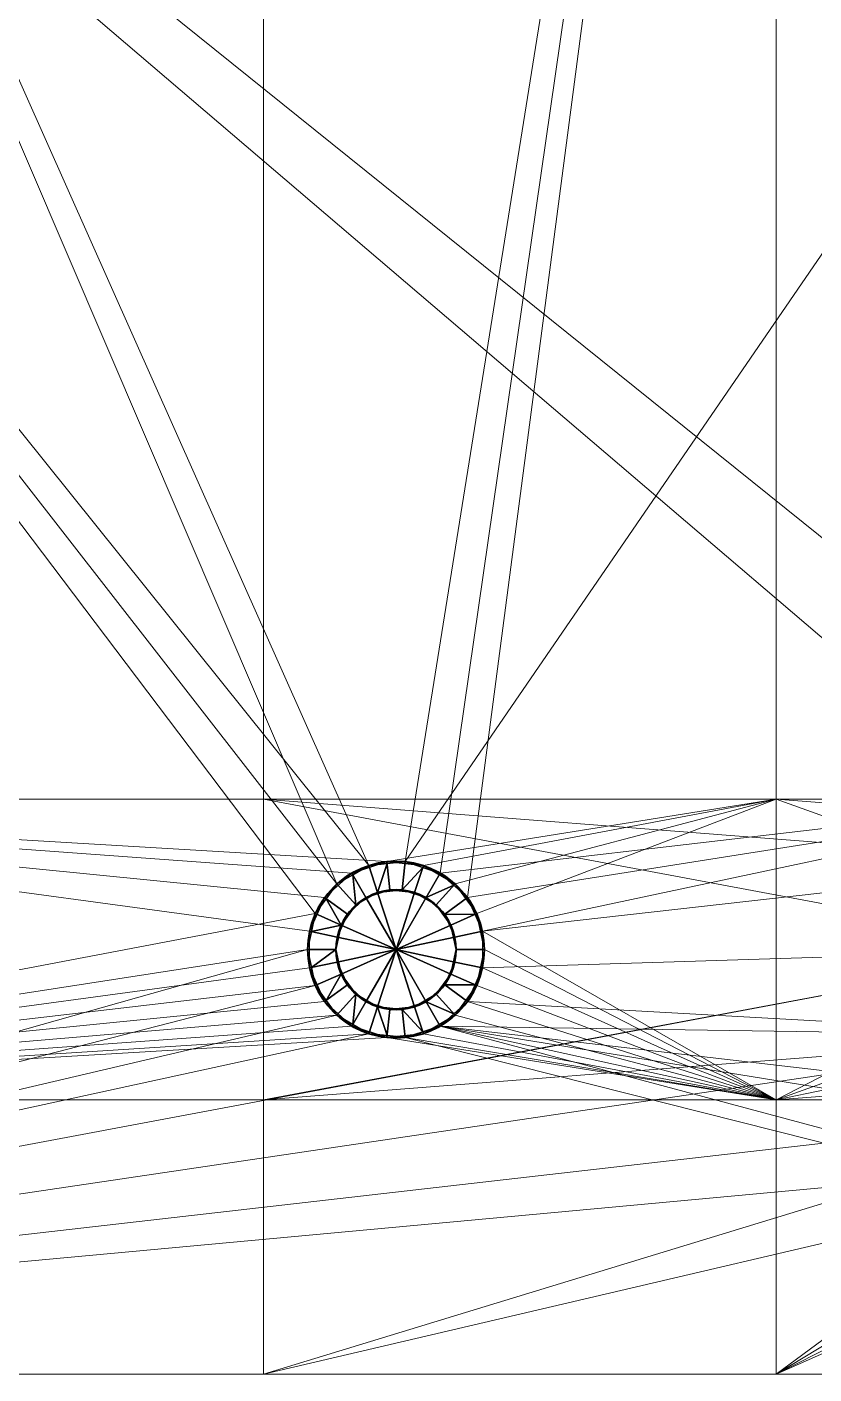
# Model space of a CAD drawing. Header units: millimetres. Extents: x -143 to 264, y -114 to 61.
# Drawn here: x 215.54 to 237.8, y -114.33 to -76.25 of the extents above; entities that cross this region are included whole.
import ezdxf

# ---------------------------------------------------------------- set-up
doc = ezdxf.new("R2010")
doc.units = ezdxf.units.MM
doc.layers.add('1', color=7, linetype='Continuous', true_color=0xffffff)

# ---------------------------------------------------------------- blocks, each defined once
blk = doc.blocks.new('UG_SURFACE_001')
at = {"layer": '1', "color": 60, "linetype": 'Continuous', "lineweight": 18}
for points in [[(97.000003, 79.999998), (126.227453, 14.377641), (125.32717, 13.857862)], [(125.32717, 13.857862), (124.716133, 13.016841), (97.000003, 7.75), (97.000003, 79.999998)], [(127.261326, 14.486304), (126.227453, 14.377641), (97.000003, 79.999998), (137.75, 79.999998)], [(137.75, 79.999998), (128.250003, 14.165063), (127.261326, 14.486304)], [(129.022539, 13.469463), (128.250003, 14.165063), (137.75, 79.999998)], [(137.75, 79.999998), (137.75, 7.75), (129.445374, 12.51978), (129.022539, 13.469463)], [(137.75, 79.999998), (150.145903, 17.706338), (147.98522, 16.458869)], [(137.75, 7.75), (137.75, 79.999998), (146.518722, 14.44042), (145.999998, 12)], [(152.62717, 17.967131), (150.145903, 17.706338), (137.75, 79.999998), (161.500007, 79.999998)], [(147.98522, 16.458869), (146.518722, 14.44042), (137.75, 79.999998)], [(82.000002, 69.499999, 12), (124.716133, 13.016841, 12), (125.32717, 13.857862, 12)], [(82.000002, 69.499999, 12), (82.000002, 0, 12), (124.499999, 12, 12), (124.716133, 13.016841, 12)], [(165.000007, 69.499999, 12), (82.000002, 69.499999, 12), (126.227453, 14.377641, 12), (127.261326, 14.486304, 12)], [(125.32717, 13.857862, 12), (126.227453, 14.377641, 12), (82.000002, 69.499999, 12)], [(165.000007, 69.499999, 12), (127.261326, 14.486304, 12), (128.250003, 14.165063, 12), (147.98522, 16.458869, 12)], [(147.98522, 16.458869, 12), (128.250003, 14.165063, 12), (129.022539, 13.469463, 12)], [(129.022539, 13.469463, 12), (129.445374, 12.51978, 12), (147.98522, 16.458869, 12)], [(146.518722, 14.44042, 12), (147.98522, 16.458869, 12), (129.445374, 12.51978, 12)], [(127.261326, 14.486304), (127.261326, 14.486304, 12), (126.227453, 14.377641, 12), (126.227453, 14.377641)], [(128.250003, 14.165063), (128.250003, 14.165063, 12), (127.261326, 14.486304, 12), (127.261326, 14.486304)], [(126.227453, 14.377641), (126.227453, 14.377641, 12), (125.32717, 13.857862, 12), (125.32717, 13.857862)], [(129.022539, 13.469463), (129.022539, 13.469463, 12), (128.250003, 14.165063, 12), (128.250003, 14.165063)], [(145.999998, 12, 12), (146.518722, 14.44042, 12), (129.445374, 12.51978, 12), (129.445374, 11.480221, 12)], [(125.32717, 13.857862), (125.32717, 13.857862, 12), (124.716133, 13.016841, 12), (124.716133, 13.016841)], [(129.445374, 12.51978), (129.445374, 12.51978, 12), (129.022539, 13.469463, 12), (129.022539, 13.469463)], [(124.716133, 13.016841), (124.499999, 12), (97.000003, 7.75)], [(124.716133, 13.016841), (124.716133, 13.016841, 12), (124.499999, 12, 12), (124.499999, 12)], [(129.445374, 11.480221), (129.445374, 11.480221, 12), (129.445374, 12.51978, 12), (129.445374, 12.51978)], [(137.75, 7.75), (129.445374, 11.480221), (129.445374, 12.51978)], [(124.716133, 10.983159, 12), (124.499999, 12, 12), (82.000002, 0, 12)], [(97.000003, 7.75), (124.499999, 12), (124.716133, 10.983159)], [(124.499999, 12), (124.499999, 12, 12), (124.716133, 10.983159, 12), (124.716133, 10.983159)], [(146.518722, 9.55958, 12), (145.999998, 12, 12), (129.445374, 11.480221, 12), (129.022539, 10.530537, 12)], [(145.999998, 12), (146.518722, 9.55958), (137.75, 7.75)], [(129.022539, 10.530537), (129.022539, 10.530537, 12), (129.445374, 11.480221, 12), (129.445374, 11.480221)], [(129.022539, 10.530537), (129.445374, 11.480221), (137.75, 7.75)], [(82.000002, 0, 12), (125.32717, 10.142138, 12), (124.716133, 10.983159, 12)], [(124.716133, 10.983159), (125.32717, 10.142138), (97.000003, 7.75)], [(124.716133, 10.983159), (124.716133, 10.983159, 12), (125.32717, 10.142138, 12), (125.32717, 10.142138)], [(129.022539, 10.530537, 12), (128.250003, 9.834937, 12), (146.518722, 9.55958, 12)], [(128.250003, 9.834937), (128.250003, 9.834937, 12), (129.022539, 10.530537, 12), (129.022539, 10.530537)], [(137.75, 7.75), (128.250003, 9.834937), (129.022539, 10.530537)], [(126.227453, 9.622359, 12), (125.32717, 10.142138, 12), (82.000002, 0, 12)], [(97.000003, 7.75), (125.32717, 10.142138), (126.227453, 9.622359)], [(125.32717, 10.142138), (125.32717, 10.142138, 12), (126.227453, 9.622359, 12), (126.227453, 9.622359)], [(82.000002, 0, 12), (165.000007, 0, 12), (127.261326, 9.513696, 12), (126.227453, 9.622359, 12)], [(126.227453, 9.622359), (127.261326, 9.513696), (137.75, 7.75), (97.000003, 7.75)], [(126.227453, 9.622359), (126.227453, 9.622359, 12), (127.261326, 9.513696, 12), (127.261326, 9.513696)], [(165.000007, 0, 12), (128.250003, 9.834937, 12), (127.261326, 9.513696, 12)], [(127.261326, 9.513696), (127.261326, 9.513696, 12), (128.250003, 9.834937, 12), (128.250003, 9.834937)], [(127.261326, 9.513696), (128.250003, 9.834937), (137.75, 7.75)], [(128.250003, 9.834937, 12), (150.145903, 6.293661, 12), (147.98522, 7.541131, 12)], [(150.145903, 6.293661, 12), (128.250003, 9.834937, 12), (165.000007, 0, 12)], [(147.98522, 7.541131, 12), (146.518722, 9.55958, 12), (128.250003, 9.834937, 12)], [(146.518722, 9.55958), (147.833467, 7.75), (137.75, 7.75)], [(97.000003, 7.75), (137.75, 7.75), (137.75, 0), (97.000003, 0)], [(137.75, 0), (137.75, 7.75), (147.833467, 7.75), (147.98522, 7.541131)], [(147.98522, 7.541131), (150.145903, 6.293661), (137.75, 0)], [(161.500007, 0), (137.75, 0), (150.145903, 6.293661), (152.62717, 6.032869)], [(97.000003, 0), (137.75, 0), (165.000007, 0, 12), (82.000002, 0, 12)], [(165.000007, 0, 12), (137.75, 0), (161.500007, 0)]]:
    blk.add_3dface(points, dxfattribs=at)
blk = doc.blocks.new('stoika_4_BODY')
at = {"layer": '1', "color": 60, "linetype": 'Continuous', "lineweight": 18}
for p, q in [((0, 0), (165, 0)), ((165, 0, 12), (82, 0, 12))]:
    blk.add_line(p, q, dxfattribs=at)
at = {"layer": '1', "color": 60, "linetype": 'Continuous', "lineweight": 18, "extrusion": (0, 0, -1)}
for centre in [(-127, 12), (-127, 12, -12)]:
    blk.add_circle(centre, 2.5, dxfattribs=at)
at = {"layer": '1', "color": 60, "linetype": 'Continuous', "lineweight": 18}
blk.add_blockref('UG_SURFACE_001', (0, 0), dxfattribs=at)
blk = doc.blocks.new('UG_SURFACE_005')
at = {"layer": '1', "color": 252, "linetype": 'Continuous', "lineweight": 18}
for points in [[(123.25, 159.999996), (68.000004, 159.999996), (82.000002, 159.999996, 13)], [(68.000004, 159.999996), (123.25, 159.999996), (123.25, 152.250007), (68.000004, 152.250007)], [(82.000002, 159.999996, 13), (165.000007, 159.999996, 13), (161.500007, 159.999996), (123.25, 159.999996)], [(82.000002, 159.999996, 13), (147.98522, 152.458876, 13), (150.145903, 153.706342, 13)], [(82.000002, 159.999996, 13), (146.518722, 150.440425, 13), (147.98522, 152.458876, 13)], [(82.000002, 159.999996, 13), (82.000002, 90.499997, 13), (146.518722, 145.559579, 13), (145.999998, 148.000002, 13)], [(145.999998, 148.000002, 13), (146.518722, 150.440425, 13), (82.000002, 159.999996, 13)], [(150.145903, 153.706342, 13), (152.62717, 153.967127, 13), (165.000007, 159.999996, 13), (82.000002, 159.999996, 13)], [(123.25, 159.999996), (150.145903, 153.706342), (147.98522, 152.458876)], [(123.25, 159.999996), (161.500007, 159.999996), (152.62717, 153.967127), (150.145903, 153.706342)], [(147.98522, 152.458876), (147.833467, 152.250007), (123.25, 152.250007), (123.25, 159.999996)], [(68.000004, 152.250007), (123.25, 152.250007), (123.25, 143.749997), (68.000004, 143.749997)], [(123.25, 152.250007), (146.518722, 150.440425), (145.999998, 148.000002)], [(123.25, 152.250007), (147.833467, 152.250007), (146.518722, 150.440425)], [(145.999998, 148.000002), (146.518722, 145.559579), (123.25, 143.749997), (123.25, 152.250007)], [(147.98522, 143.541127, 13), (146.518722, 145.559579, 13), (82.000002, 90.499997, 13)], [(146.518722, 145.559579), (147.833467, 143.749997), (123.25, 143.749997)], [(68.000004, 143.749997), (123.25, 143.749997), (123.25, 79.999998), (68.000004, 79.999998)], [(123.25, 79.999998), (123.25, 143.749997), (147.833467, 143.749997), (147.98522, 143.541127)], [(150.145903, 142.293662, 13), (147.98522, 143.541127, 13), (82.000002, 90.499997, 13), (165.000007, 90.499997, 13)], [(147.98522, 143.541127), (150.145903, 142.293662), (123.25, 79.999998)], [(150.145903, 142.293662), (152.62717, 142.032862), (161.500007, 79.999998), (123.25, 79.999998)]]:
    blk.add_3dface(points, dxfattribs=at)
blk = doc.blocks.new('stoika_5_MODEL')
at = {"layer": '1', "color": 252, "linetype": 'Continuous', "lineweight": 18}
for p, q in [((165, 160), (0, 160)), ((82, 160, 13), (165, 160, 13))]:
    blk.add_line(p, q, dxfattribs=at)
blk.add_blockref('UG_SURFACE_005', (0, 0), dxfattribs=at)
blk = doc.blocks.new('UG_SURFACE_007')
at = {"layer": '1', "color": 60, "linetype": 'Continuous', "lineweight": 18}
for points in [[(0, 159.999996), (27.249999, 159.999996), (13.627171, 153.967127), (11.145898, 153.706342)], [(27.249999, 159.999996), (0, 159.999996), (3.5, 159.999996, 9.5), (27.249999, 159.999996, 9.5)], [(11.145898, 153.706342, 9.5), (13.627171, 153.967127, 9.5), (27.249999, 159.999996, 9.5), (3.5, 159.999996, 9.5)], [(27.249999, 159.999996, 9.5), (13.627171, 153.967127, 9.5), (16.000001, 153.196156, 9.5)], [(16.000001, 153.196156), (13.627171, 153.967127), (27.249999, 159.999996)], [(16.000001, 153.196156, 9.5), (17.050808, 152.250007, 9.5), (27.249999, 152.250007, 9.5), (27.249999, 159.999996, 9.5)], [(27.249999, 159.999996), (27.249999, 152.250007), (17.050808, 152.250007), (16.000001, 153.196156)], [(68.000004, 159.999996, 9.5), (27.249999, 159.999996, 9.5), (27.249999, 152.250007, 9.5), (68.000004, 152.250007, 9.5)], [(27.249999, 159.999996), (68.000004, 159.999996), (68.000004, 152.250007), (27.249999, 152.250007)], [(68.000004, 159.999996), (27.249999, 159.999996), (27.249999, 159.999996, 9.5), (68.000004, 159.999996, 9.5)], [(27.249999, 152.250007, 9.5), (17.050808, 152.250007, 9.5), (17.854102, 151.526704, 9.5)], [(17.854102, 151.526704), (17.050808, 152.250007), (27.249999, 152.250007)], [(17.854102, 151.526704, 9.5), (18.868886, 149.247468, 9.5), (27.249999, 152.250007, 9.5)], [(27.249999, 152.250007), (18.868886, 149.247468), (17.854102, 151.526704)], [(27.249999, 143.749997, 9.5), (27.249999, 152.250007, 9.5), (18.868886, 149.247468, 9.5), (18.868886, 146.752536, 9.5)], [(27.249999, 152.250007), (27.249999, 143.749997), (18.868886, 146.752536), (18.868886, 149.247468)], [(27.249999, 152.250007, 9.5), (35.716135, 149.016842, 9.5), (36.327172, 149.857864, 9.5)], [(27.249999, 152.250007, 9.5), (35.500001, 148.000002, 9.5), (35.716135, 149.016842, 9.5)], [(27.249999, 152.250007, 9.5), (37.227459, 150.377646, 9.5), (38.26132, 150.486305, 9.5)], [(35.716135, 146.983162, 9.5), (35.500001, 148.000002, 9.5), (27.249999, 152.250007, 9.5), (27.249999, 143.749997, 9.5)], [(38.26132, 150.486305, 9.5), (68.000004, 152.250007, 9.5), (27.249999, 152.250007, 9.5)], [(36.327172, 149.857864, 9.5), (37.227459, 150.377646, 9.5), (27.249999, 152.250007, 9.5)], [(27.249999, 152.250007), (68.000004, 152.250007), (38.26132, 150.486305)], [(27.249999, 143.749997), (27.249999, 152.250007), (35.500001, 148.000002), (35.716135, 146.983162)], [(27.249999, 152.250007), (37.227459, 150.377646), (36.327172, 149.857864)], [(36.327172, 149.857864), (35.716135, 149.016842), (27.249999, 152.250007)], [(38.26132, 150.486305), (37.227459, 150.377646), (27.249999, 152.250007)], [(35.716135, 149.016842), (35.500001, 148.000002), (27.249999, 152.250007)], [(38.26132, 150.486305, 9.5), (39.250001, 150.165066, 9.5), (68.000004, 152.250007, 9.5)], [(68.000004, 152.250007), (39.250001, 150.165066), (38.26132, 150.486305)], [(68.000004, 152.250007, 9.5), (39.250001, 150.165066, 9.5), (40.022541, 149.469465, 9.5)], [(40.022541, 149.469465), (39.250001, 150.165066), (68.000004, 152.250007)], [(40.022541, 149.469465, 9.5), (40.445369, 148.519784, 9.5), (68.000004, 152.250007, 9.5)], [(68.000004, 152.250007), (40.445369, 148.519784), (40.022541, 149.469465)], [(68.000004, 143.749997, 9.5), (68.000004, 152.250007, 9.5), (40.445369, 148.519784, 9.5), (40.445369, 147.48022, 9.5)], [(68.000004, 152.250007), (68.000004, 143.749997), (40.445369, 147.48022), (40.445369, 148.519784)], [(38.26132, 150.486305), (38.26132, 150.486305, 9.5), (37.227459, 150.377646, 9.5), (37.227459, 150.377646)], [(39.250001, 150.165066), (39.250001, 150.165066, 9.5), (38.26132, 150.486305, 9.5), (38.26132, 150.486305)], [(37.227459, 150.377646), (37.227459, 150.377646, 9.5), (36.327172, 149.857864, 9.5), (36.327172, 149.857864)], [(40.022541, 149.469465), (40.022541, 149.469465, 9.5), (39.250001, 150.165066, 9.5), (39.250001, 150.165066)], [(36.327172, 149.857864), (36.327172, 149.857864, 9.5), (35.716135, 149.016842, 9.5), (35.716135, 149.016842)], [(40.445369, 148.519784), (40.445369, 148.519784, 9.5), (40.022541, 149.469465, 9.5), (40.022541, 149.469465)], [(35.716135, 149.016842), (35.716135, 149.016842, 9.5), (35.500001, 148.000002, 9.5), (35.500001, 148.000002)], [(40.445369, 147.48022), (40.445369, 147.48022, 9.5), (40.445369, 148.519784, 9.5), (40.445369, 148.519784)], [(35.500001, 148.000002), (35.500001, 148.000002, 9.5), (35.716135, 146.983162, 9.5), (35.716135, 146.983162)], [(68.000004, 143.749997, 9.5), (40.445369, 147.48022, 9.5), (40.022541, 146.530539, 9.5)], [(40.022541, 146.530539), (40.445369, 147.48022), (68.000004, 143.749997)], [(40.022541, 146.530539), (40.022541, 146.530539, 9.5), (40.445369, 147.48022, 9.5), (40.445369, 147.48022)], [(27.249999, 143.749997, 9.5), (18.868886, 146.752536, 9.5), (17.854102, 144.473284, 9.5)], [(17.854102, 144.473284), (18.868886, 146.752536), (27.249999, 143.749997)], [(36.327172, 146.14214, 9.5), (35.716135, 146.983162, 9.5), (27.249999, 143.749997, 9.5)], [(27.249999, 143.749997), (35.716135, 146.983162), (36.327172, 146.14214)], [(35.716135, 146.983162), (35.716135, 146.983162, 9.5), (36.327172, 146.14214, 9.5), (36.327172, 146.14214)], [(40.022541, 146.530539, 9.5), (39.250001, 145.834938, 9.5), (68.000004, 143.749997, 9.5)], [(68.000004, 143.749997), (39.250001, 145.834938), (40.022541, 146.530539)], [(39.250001, 145.834938), (39.250001, 145.834938, 9.5), (40.022541, 146.530539, 9.5), (40.022541, 146.530539)], [(27.249999, 143.749997, 9.5), (37.227459, 145.622358, 9.5), (36.327172, 146.14214, 9.5)], [(36.327172, 146.14214), (37.227459, 145.622358), (27.249999, 143.749997)], [(36.327172, 146.14214), (36.327172, 146.14214, 9.5), (37.227459, 145.622358, 9.5), (37.227459, 145.622358)], [(38.26132, 145.513698, 9.5), (37.227459, 145.622358, 9.5), (27.249999, 143.749997, 9.5)], [(27.249999, 143.749997), (37.227459, 145.622358), (38.26132, 145.513698)], [(27.249999, 143.749997, 9.5), (68.000004, 143.749997, 9.5), (38.26132, 145.513698, 9.5)], [(38.26132, 145.513698), (68.000004, 143.749997), (27.249999, 143.749997)], [(37.227459, 145.622358), (37.227459, 145.622358, 9.5), (38.26132, 145.513698, 9.5), (38.26132, 145.513698)], [(68.000004, 143.749997, 9.5), (39.250001, 145.834938, 9.5), (38.26132, 145.513698, 9.5)], [(38.26132, 145.513698), (39.250001, 145.834938), (68.000004, 143.749997)], [(38.26132, 145.513698), (38.26132, 145.513698, 9.5), (39.250001, 145.834938, 9.5), (39.250001, 145.834938)], [(17.854102, 144.473284, 9.5), (17.050808, 143.749997, 9.5), (27.249999, 143.749997, 9.5)], [(27.249999, 143.749997), (17.050808, 143.749997), (17.854102, 144.473284)], [(27.249999, 79.999998, 9.5), (27.249999, 143.749997, 9.5), (17.050808, 143.749997, 9.5), (16.000001, 142.803848, 9.5)], [(16.000001, 142.803848), (17.050808, 143.749997), (27.249999, 143.749997), (27.249999, 79.999998)], [(68.000004, 143.749997, 9.5), (27.249999, 143.749997, 9.5), (27.249999, 79.999998, 9.5), (68.000004, 79.999998, 9.5)], [(27.249999, 143.749997), (68.000004, 143.749997), (68.000004, 79.999998), (27.249999, 79.999998)], [(27.249999, 79.999998, 9.5), (16.000001, 142.803848, 9.5), (13.627171, 142.032862, 9.5)], [(13.627171, 142.032862), (16.000001, 142.803848), (27.249999, 79.999998)], [(27.249999, 79.999998), (0, 79.999998), (11.145898, 142.293662), (13.627171, 142.032862)], [(13.627171, 142.032862, 9.5), (11.145898, 142.293662, 9.5), (3.5, 79.999998, 9.5), (27.249999, 79.999998, 9.5)]]:
    blk.add_3dface(points, dxfattribs=at)
blk = doc.blocks.new('plohadka_pod_stoiku_4')
at = {"layer": '1', "color": 60, "linetype": 'Continuous', "lineweight": 18}
for p, q in [((0, 160, 9.5), (165, 160, 9.5)), ((165, 160), (0, 160))]:
    blk.add_line(p, q, dxfattribs=at)
at = {"layer": '1', "color": 60, "linetype": 'Continuous', "lineweight": 18, "extrusion": (0, 0, -1)}
for centre in [(-38, 148, -9.5), (-38, 148)]:
    blk.add_circle(centre, 2.5, dxfattribs=at)
at = {"layer": '1', "color": 60, "linetype": 'Continuous', "lineweight": 18}
blk.add_blockref('UG_SURFACE_007', (0, 0), dxfattribs=at)
blk = doc.blocks.new('UG_SURFACE_008')
at = {"layer": '1', "color": 60, "linetype": 'Continuous', "lineweight": 18}
for points in [[(123.25, 159.999996, 14.5), (68.000004, 159.999996, 14.5), (68.000004, 152.250007, 14.5), (123.25, 152.250007, 14.5)], [(68.000004, 159.999996), (123.25, 159.999996), (123.25, 152.250007), (68.000004, 152.250007)], [(123.25, 159.999996), (68.000004, 159.999996), (68.000004, 159.999996, 14.5), (123.25, 159.999996, 14.5)], [(123.25, 159.999996, 14.5), (123.25, 152.250007, 14.5), (147.833467, 152.250007, 14.5), (147.98522, 152.458876, 14.5)], [(147.98522, 152.458876, 14.5), (150.145903, 153.706342, 14.5), (123.25, 159.999996, 14.5)], [(150.145903, 153.706342, 14.5), (152.62717, 153.967127, 14.5), (165.000007, 159.999996, 14.5), (123.25, 159.999996, 14.5)], [(123.25, 159.999996), (150.145903, 153.706342), (147.98522, 152.458876)], [(123.25, 159.999996), (161.500007, 159.999996), (152.62717, 153.967127), (150.145903, 153.706342)], [(147.98522, 152.458876), (147.833467, 152.250007), (123.25, 152.250007), (123.25, 159.999996)], [(161.500007, 159.999996), (123.25, 159.999996), (123.25, 159.999996, 14.5), (165.000007, 159.999996, 14.5)], [(123.25, 152.250007, 14.5), (68.000004, 152.250007, 14.5), (68.000004, 143.749997, 14.5), (123.25, 143.749997, 14.5)], [(68.000004, 152.250007), (123.25, 152.250007), (123.25, 143.749997), (68.000004, 143.749997)], [(145.999998, 148.000002, 14.5), (146.518722, 150.440425, 14.5), (123.25, 152.250007, 14.5), (123.25, 143.749997, 14.5)], [(146.518722, 150.440425, 14.5), (147.833467, 152.250007, 14.5), (123.25, 152.250007, 14.5)], [(123.25, 152.250007), (146.518722, 150.440425), (145.999998, 148.000002)], [(123.25, 152.250007), (147.833467, 152.250007), (146.518722, 150.440425)], [(145.999998, 148.000002), (146.518722, 145.559579), (123.25, 143.749997), (123.25, 152.250007)], [(123.25, 143.749997, 14.5), (146.518722, 145.559579, 14.5), (145.999998, 148.000002, 14.5)], [(123.25, 143.749997, 14.5), (147.833467, 143.749997, 14.5), (146.518722, 145.559579, 14.5)], [(146.518722, 145.559579), (147.833467, 143.749997), (123.25, 143.749997)], [(123.25, 143.749997, 14.5), (68.000004, 143.749997, 14.5), (68.000004, 79.999998, 14.5), (123.25, 79.999998, 14.5)], [(68.000004, 143.749997), (123.25, 143.749997), (123.25, 79.999998), (68.000004, 79.999998)], [(147.98522, 143.541127, 14.5), (147.833467, 143.749997, 14.5), (123.25, 143.749997, 14.5), (123.25, 79.999998, 14.5)], [(123.25, 79.999998), (123.25, 143.749997), (147.833467, 143.749997), (147.98522, 143.541127)], [(150.145903, 142.293662, 14.5), (147.98522, 143.541127, 14.5), (123.25, 79.999998, 14.5)], [(123.25, 79.999998), (147.98522, 143.541127), (150.145903, 142.293662)], [(123.25, 79.999998, 14.5), (165.000007, 79.999998, 14.5), (152.62717, 142.032862, 14.5), (150.145903, 142.293662, 14.5)], [(150.145903, 142.293662), (152.62717, 142.032862), (161.500007, 79.999998), (123.25, 79.999998)]]:
    blk.add_3dface(points, dxfattribs=at)
blk = doc.blocks.new('plohadka_pod_stoiku_5')
at = {"layer": '1', "color": 60, "linetype": 'Continuous', "lineweight": 18}
for p, q in [((0, 160, 14.5), (165, 160, 14.5)), ((165, 160), (0, 160))]:
    blk.add_line(p, q, dxfattribs=at)
blk.add_blockref('UG_SURFACE_008', (0, 0), dxfattribs=at)
blk = doc.blocks.new('UG_SURFACE_029')
at = {"layer": '1', "color": 30, "linetype": 'Continuous', "lineweight": 25}
for points in [[(-0.261321, 2.486305, 0.8), (-1.25, 2.165064, 0.8), (-0.772542, 2.377641, 24.2)], [(-1.25, 2.165064, 0.8), (-0.261321, 2.486305, 0.8), (-0.177698, 1.690687), (-0.85, 1.472243)], [(-1.25, 2.165064, 0.8), (-1.222685, 2.117752, 24.2), (-0.772542, 2.377641, 24.2)], [(-1.137522, 1.263346, 25), (-0.525329, 1.616796, 25), (-0.772542, 2.377641, 24.2), (-1.222685, 2.117752, 24.2)], [(-0.772542, 2.377641, 24.2), (-0.255611, 2.431973, 24.2), (-0.261321, 2.486305, 0.8)], [(-0.255611, 2.431973, 24.2), (-0.772542, 2.377641, 24.2), (-0.525329, 1.616796, 25)], [(-0.525329, 1.616796, 25), (0.177698, 1.690687, 25), (0.261321, 2.486305, 24.2), (-0.255611, 2.431973, 24.2)], [(0.772542, 2.377641, 0.8), (-0.261321, 2.486305, 0.8), (0.261321, 2.486305, 24.2)], [(-0.261321, 2.486305, 0.8), (-0.255611, 2.431973, 24.2), (0.261321, 2.486305, 24.2)], [(-0.261321, 2.486305, 0.8), (0.772542, 2.377641, 0.8), (0.525329, 1.616796), (-0.177698, 1.690687)], [(0.755661, 2.325684, 24.2), (0.261321, 2.486305, 24.2), (0.177698, 1.690687, 25)], [(0.177698, 1.690687, 25), (0.85, 1.472243, 25), (1.25, 2.165064, 24.2), (0.755661, 2.325684, 24.2)], [(0.261321, 2.486305, 24.2), (0.755661, 2.325684, 24.2), (0.772542, 2.377641, 0.8)], [(0.772542, 2.377641, 0.8), (1.672826, 1.857862, 0.8), (1.137522, 1.263346), (0.525329, 1.616796)], [(0.772542, 2.377641, 0.8), (0.755661, 2.325684, 24.2), (1.25, 2.165064, 24.2)], [(1.672826, 1.857862, 0.8), (0.772542, 2.377641, 0.8), (1.25, 2.165064, 24.2)], [(-1.25, 2.165064, 0.8), (-2.022543, 1.469463, 0.8), (-1.672826, 1.857862, 24.2)], [(-2.022543, 1.469463, 0.8), (-1.25, 2.165064, 0.8), (-0.85, 1.472243), (-1.375329, 0.999235)], [(-1.672826, 1.857862, 24.2), (-1.222685, 2.117752, 24.2), (-1.25, 2.165064, 0.8)], [(-1.222685, 2.117752, 24.2), (-1.672826, 1.857862, 24.2), (-1.137522, 1.263346, 25)], [(1.636271, 1.817263, 24.2), (1.25, 2.165064, 24.2), (0.85, 1.472243, 25)], [(1.25, 2.165064, 24.2), (1.636271, 1.817263, 24.2), (1.672826, 1.857862, 0.8)], [(-2.022543, 1.469463, 0.8), (-1.978345, 1.437352, 24.2), (-1.672826, 1.857862, 24.2)], [(-1.553027, 0.691452, 25), (-1.137522, 1.263346, 25), (-1.672826, 1.857862, 24.2), (-1.978345, 1.437352, 24.2)], [(-0.525329, 1.616796, 25), (-1.137522, 1.263346, 25), (-1.553027, 0.691452, 25), (0, 0, 25)], [(-0.85, 1.472243), (-0.177698, 1.690687), (0.525329, 1.616796), (0, 0)], [(0.85, 1.472243, 25), (0.177698, 1.690687, 25), (-0.525329, 1.616796, 25), (0, 0, 25)], [(0.525329, 1.616796), (1.137522, 1.263346), (1.553027, 0.691452), (0, 0)], [(0.85, 1.472243, 25), (1.375329, 0.999235, 25), (2.022543, 1.469463, 24.2), (1.636271, 1.817263, 24.2)], [(1.672826, 1.857862, 0.8), (2.283864, 1.016842, 0.8), (1.553027, 0.691452), (1.137522, 1.263346)], [(1.672826, 1.857862, 0.8), (1.636271, 1.817263, 24.2), (2.022543, 1.469463, 24.2)], [(2.283864, 1.016842, 0.8), (1.672826, 1.857862, 0.8), (2.022543, 1.469463, 24.2)], [(-2.022543, 1.469463, 0.8), (-2.445369, 0.519779, 0.8), (-2.283864, 1.016842, 24.2)], [(-2.445369, 0.519779, 0.8), (-2.022543, 1.469463, 0.8), (-1.375329, 0.999235), (-1.662851, 0.35345)], [(-2.283864, 1.016842, 24.2), (-1.978345, 1.437352, 24.2), (-2.022543, 1.469463, 0.8)], [(-1.978345, 1.437352, 24.2), (-2.283864, 1.016842, 24.2), (-1.553027, 0.691452, 25)], [(0, 0), (-1.662851, 0.35345), (-1.375329, 0.999235), (-0.85, 1.472243)], [(0, 0, 25), (1.662851, 0.35345, 25), (1.375329, 0.999235, 25), (0.85, 1.472243, 25)], [(2.233956, 0.994621, 24.2), (2.022543, 1.469463, 24.2), (1.375329, 0.999235, 25)], [(2.022543, 1.469463, 24.2), (2.233956, 0.994621, 24.2), (2.283864, 1.016842, 0.8)], [(-2.445369, 0.519779, 0.8), (-2.391932, 0.508421, 24.2), (-2.283864, 1.016842, 24.2)], [(-1.553027, 0.691452, 25), (-2.283864, 1.016842, 24.2), (-2.391932, 0.508421, 24.2)], [(1.375329, 0.999235, 25), (1.662851, 0.35345, 25), (2.445369, 0.519779, 24.2), (2.233956, 0.994621, 24.2)], [(2.283864, 1.016842, 0.8), (2.5, 0, 0.8), (1.7, 0), (1.553027, 0.691452)], [(2.283864, 1.016842, 0.8), (2.233956, 0.994621, 24.2), (2.445369, 0.519779, 24.2)], [(2.5, 0, 0.8), (2.283864, 1.016842, 0.8), (2.445369, 0.519779, 24.2)], [(-2.391932, 0.508421, 24.2), (-2.5, 0, 24.2), (-1.7, 0, 25), (-1.553027, 0.691452, 25)], [(-2.445369, 0.519779, 0.8), (-2.5, 0, 0.8), (-2.5, 0, 24.2)], [(-2.5, 0, 24.2), (-2.391932, 0.508421, 24.2), (-2.445369, 0.519779, 0.8)], [(-2.5, 0, 0.8), (-2.445369, 0.519779, 0.8), (-1.662851, 0.35345), (-1.7, 0)], [(-1.553027, 0.691452, 25), (-1.7, 0, 25), (-1.553027, -0.691452, 25), (0, 0, 25)], [(1.553027, 0.691452), (1.7, 0), (1.553027, -0.691452), (0, 0)], [(2.5, 0, 24.2), (2.445369, 0.519779, 24.2), (1.662851, 0.35345, 25), (1.7, 0, 25)], [(2.445369, 0.519779, 24.2), (2.5, 0, 24.2), (2.5, 0, 0.8)], [(-1.7, 0, 25), (-2.5, 0, 24.2), (-2.391932, -0.508421, 24.2)], [(-2.445369, -0.519779, 0.8), (-2.391932, -0.508421, 24.2), (-2.5, 0, 24.2)], [(-2.5, 0, 24.2), (-2.5, 0, 0.8), (-2.445369, -0.519779, 0.8)], [(-1.7, 0), (-1.662851, -0.35345), (-2.445369, -0.519779, 0.8), (-2.5, 0, 0.8)], [(-2.391932, -0.508421, 24.2), (-2.283864, -1.016842, 24.2), (-1.553027, -0.691452, 25), (-1.7, 0, 25)], [(-1.662851, -0.35345), (-1.7, 0), (-1.662851, 0.35345), (0, 0)], [(-0.85, -1.472243), (-1.375329, -0.999235), (-1.662851, -0.35345), (0, 0)], [(-1.553027, -0.691452, 25), (-1.137522, -1.263346, 25), (-0.525329, -1.616796, 25), (0, 0, 25)], [(0.525329, -1.616796), (-0.177698, -1.690687), (-0.85, -1.472243), (0, 0)], [(-0.525329, -1.616796, 25), (0.177698, -1.690687, 25), (0.85, -1.472243, 25), (0, 0, 25)], [(1.662851, -0.35345, 25), (1.7, 0, 25), (1.662851, 0.35345, 25), (0, 0, 25)], [(0.85, -1.472243, 25), (1.375329, -0.999235, 25), (1.662851, -0.35345, 25), (0, 0, 25)], [(1.553027, -0.691452), (1.137522, -1.263346), (0.525329, -1.616796), (0, 0)], [(2.5, 0, 0.8), (2.283864, -1.016842, 0.8), (1.553027, -0.691452), (1.7, 0)], [(1.7, 0, 25), (1.662851, -0.35345, 25), (2.445369, -0.519779, 24.2), (2.5, 0, 24.2)], [(2.445369, -0.519779, 24.2), (2.283864, -1.016842, 0.8), (2.5, 0, 0.8)], [(2.5, 0, 0.8), (2.5, 0, 24.2), (2.445369, -0.519779, 24.2)], [(-2.022543, -1.469463, 0.8), (-2.445369, -0.519779, 0.8), (-1.662851, -0.35345), (-1.375329, -0.999235)], [(2.233956, -0.994621, 24.2), (2.445369, -0.519779, 24.2), (1.662851, -0.35345, 25), (1.375329, -0.999235, 25)], [(-2.283864, -1.016842, 24.2), (-2.391932, -0.508421, 24.2), (-2.445369, -0.519779, 0.8)], [(-2.283864, -1.016842, 24.2), (-2.445369, -0.519779, 0.8), (-2.022543, -1.469463, 0.8)], [(-1.553027, -0.691452, 25), (-2.283864, -1.016842, 24.2), (-1.978345, -1.437352, 24.2)], [(-1.978345, -1.437352, 24.2), (-1.672826, -1.857862, 24.2), (-1.137522, -1.263346, 25), (-1.553027, -0.691452, 25)], [(2.283864, -1.016842, 0.8), (1.672826, -1.857862, 0.8), (1.137522, -1.263346), (1.553027, -0.691452)], [(2.445369, -0.519779, 24.2), (2.233956, -0.994621, 24.2), (2.283864, -1.016842, 0.8)], [(-2.022543, -1.469463, 0.8), (-1.978345, -1.437352, 24.2), (-2.283864, -1.016842, 24.2)], [(-1.25, -2.165064, 0.8), (-2.022543, -1.469463, 0.8), (-1.375329, -0.999235), (-0.85, -1.472243)], [(1.636271, -1.817263, 24.2), (2.022543, -1.469463, 24.2), (1.375329, -0.999235, 25), (0.85, -1.472243, 25)], [(1.375329, -0.999235, 25), (2.022543, -1.469463, 24.2), (2.233956, -0.994621, 24.2)], [(2.022543, -1.469463, 24.2), (1.672826, -1.857862, 0.8), (2.283864, -1.016842, 0.8)], [(2.283864, -1.016842, 0.8), (2.233956, -0.994621, 24.2), (2.022543, -1.469463, 24.2)], [(-1.672826, -1.857862, 24.2), (-1.978345, -1.437352, 24.2), (-2.022543, -1.469463, 0.8)], [(-1.672826, -1.857862, 24.2), (-2.022543, -1.469463, 0.8), (-1.25, -2.165064, 0.8)], [(-1.137522, -1.263346, 25), (-1.672826, -1.857862, 24.2), (-1.222685, -2.117752, 24.2)], [(-0.261321, -2.486305, 0.8), (-1.25, -2.165064, 0.8), (-0.85, -1.472243), (-0.177698, -1.690687)], [(-1.222685, -2.117752, 24.2), (-0.772542, -2.377641, 24.2), (-0.525329, -1.616796, 25), (-1.137522, -1.263346, 25)], [(0.755661, -2.325684, 24.2), (1.25, -2.165064, 24.2), (0.85, -1.472243, 25), (0.177698, -1.690687, 25)], [(1.672826, -1.857862, 0.8), (0.772542, -2.377641, 0.8), (0.525329, -1.616796), (1.137522, -1.263346)], [(0.85, -1.472243, 25), (1.25, -2.165064, 24.2), (1.636271, -1.817263, 24.2)], [(2.022543, -1.469463, 24.2), (1.636271, -1.817263, 24.2), (1.672826, -1.857862, 0.8)], [(-1.25, -2.165064, 0.8), (-1.222685, -2.117752, 24.2), (-1.672826, -1.857862, 24.2)], [(-0.525329, -1.616796, 25), (-0.772542, -2.377641, 24.2), (-0.255611, -2.431973, 24.2)], [(-0.255611, -2.431973, 24.2), (0.261321, -2.486305, 24.2), (0.177698, -1.690687, 25), (-0.525329, -1.616796, 25)], [(0.772542, -2.377641, 0.8), (-0.261321, -2.486305, 0.8), (-0.177698, -1.690687), (0.525329, -1.616796)], [(0.177698, -1.690687, 25), (0.261321, -2.486305, 24.2), (0.755661, -2.325684, 24.2)], [(1.25, -2.165064, 24.2), (0.772542, -2.377641, 0.8), (1.672826, -1.857862, 0.8)], [(1.672826, -1.857862, 0.8), (1.636271, -1.817263, 24.2), (1.25, -2.165064, 24.2)], [(-0.772542, -2.377641, 24.2), (-1.222685, -2.117752, 24.2), (-1.25, -2.165064, 0.8)], [(-0.772542, -2.377641, 24.2), (-1.25, -2.165064, 0.8), (-0.261321, -2.486305, 0.8)], [(1.25, -2.165064, 24.2), (0.755661, -2.325684, 24.2), (0.772542, -2.377641, 0.8)], [(-0.261321, -2.486305, 0.8), (-0.255611, -2.431973, 24.2), (-0.772542, -2.377641, 24.2)], [(0.261321, -2.486305, 24.2), (-0.261321, -2.486305, 0.8), (0.772542, -2.377641, 0.8)], [(0.261321, -2.486305, 24.2), (-0.255611, -2.431973, 24.2), (-0.261321, -2.486305, 0.8)], [(0.772542, -2.377641, 0.8), (0.755661, -2.325684, 24.2), (0.261321, -2.486305, 24.2)]]:
    blk.add_3dface(points, dxfattribs=at)
blk = doc.blocks.new('1080-05x025_BODY')
at = {"layer": '1', "color": 30, "linetype": 'Continuous', "lineweight": 25, "extrusion": (0, 0, -1)}
blk.add_circle((0, 0, -24.2), 2.5, dxfattribs=at)
at = {"layer": '1', "color": 30, "linetype": 'Continuous', "lineweight": 25}
for centre, radius in [((0, 0, 0.8), 2.5), ((0, 0, 25), 1.7)]:
    blk.add_circle(centre, radius, dxfattribs=at)
at = {"layer": '1', "color": 30, "linetype": 'Continuous', "lineweight": 25, "extrusion": (3.51436e-15, 0, -1)}
blk.add_circle((0, 0), 1.7, dxfattribs=at)
at = {"layer": '1', "color": 30, "linetype": 'Continuous', "lineweight": 25}
blk.add_blockref('UG_SURFACE_029', (0, 0), dxfattribs=at)

msp = doc.modelspace()

# ---------------------------------------------------------------- block references
at = {"layer": '1', "color": 172, "linetype": 'Continuous', "lineweight": 18}
for name, p in [('stoika_4_BODY', (98.980148, -114.332485, -77.108293)), ('1080-05x025_BODY', (225.980148, -102.332485, -86.608293))]:
    msp.add_blockref(name, p, dxfattribs=at)
at = {"layer": '1', "color": 132, "linetype": 'Continuous', "lineweight": 18, "extrusion": (0, 0, -1), "rotation": 180}
msp.add_blockref('stoika_5_MODEL', (-98.980148, 45.667515, 241.108293), dxfattribs=at)
at = {"layer": '1', "color": 172, "linetype": 'Continuous', "lineweight": 18, "rotation": 180}
msp.add_blockref('plohadka_pod_stoiku_4', (263.980148, 45.667515, -86.608293), dxfattribs=at)
at = {"layer": '1', "color": 172, "linetype": 'Continuous', "lineweight": 18, "extrusion": (0, 0, -1), "rotation": 180}
msp.add_blockref('plohadka_pod_stoiku_5', (-98.980148, 45.667515, 226.608293), dxfattribs=at)

doc.saveas('drawing.dxf')
